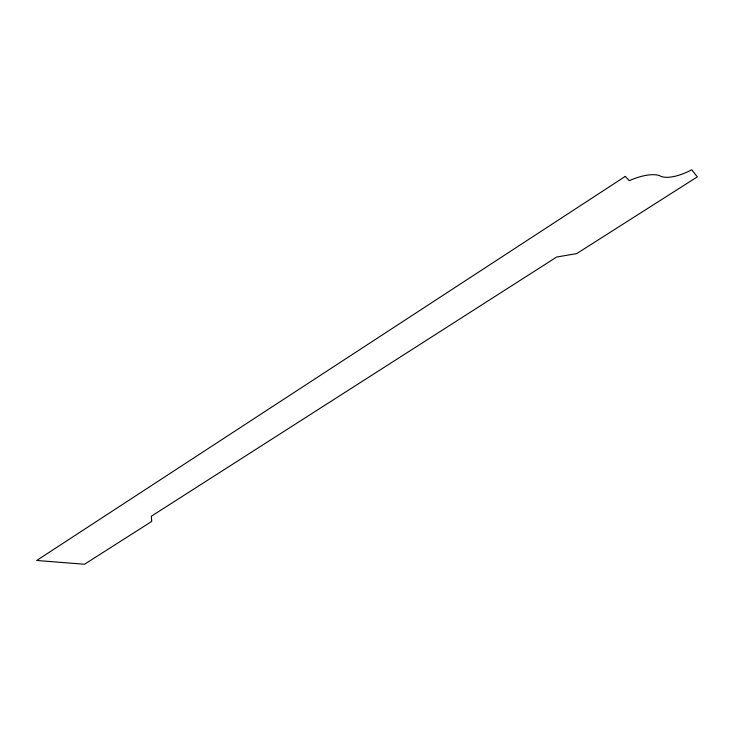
<?xml version="1.0" encoding="UTF-8"?>
<svg xmlns="http://www.w3.org/2000/svg" width="734" height="734" viewBox="0 0 734 734"><rect width="100%" height="100%" fill="white"/><g stroke="black" fill="none" stroke-linecap="round" stroke-linejoin="round"><path stroke-width="1.1" d="M625.276 176.389L36.7 560.473L84.511 564.253L151.727 521.424L151.36 516.213L556.666 257.028L576.713 253.597L697.3 176.894L691.786 169.747A37.984 15.451 -32.1 0 1 659.426 175.573A42.765 17.46 -30.4 0 0 629.258 180.692L625.276 176.389"/></g></svg>
